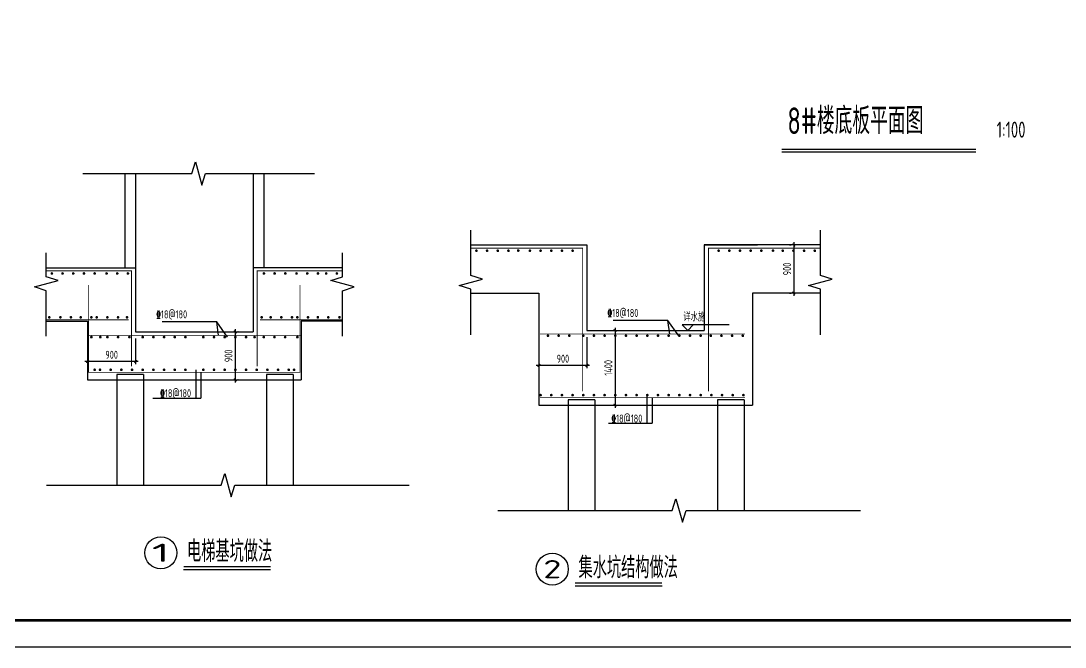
# Model space of a CAD drawing. Extents: x 627893 to 789462, y -407363 to 145317.
# Drawn here: x 666443 to 705575, y -326574 to -303129 of the extents above; entities that cross this region are included whole.
import ezdxf
from ezdxf.enums import TextEntityAlignment as Align

# ---------------------------------------------------------------- set-up
doc = ezdxf.new("R2010")
doc.units = 0
doc.header["$LTSCALE"] = 100
doc.linetypes.add('CONTINOUS', pattern=[0])
doc.layers.get('0').update_dxf_attribs({"linetype": 'CONTINUOUS'})
doc.layers.get('Defpoints').update_dxf_attribs({"linetype": 'CONTINUOUS'})
for name, color, linetype in [('AXIS', 3, 'CONTINUOUS'), ('AXIS_TEXT', 7, 'CONTINUOUS'), ('CSET', 2, 'CONTINUOUS'), ('DIM', 3, 'CONTINUOUS'), ('HATCH', 254, 'CONTINUOUS'), ('mid', 7, 'CONTINUOUS'), ('TEXT', 2, 'CONTINUOUS'), ('THICK', 6, 'CONTINUOUS'), ('THIN', 7, 'CONTINUOUS'), ('tm', 7, 'CONTINUOUS'), ('图框', 254, 'CONTINUOUS'), ('标高', 7, 'CONTINUOUS')]:
    doc.layers.add(name, color=color, linetype=linetype)
doc.layers.add('REIN', color=6, linetype='CONTINUOUS', lineweight=18)
doc.styles.add('_TCH_AXIS', font='tssdeng.shx', dxfattribs={"width": 0.7, "bigfont": 'tssdchn.shx'})
doc.styles.add('COMPLEX', font='tssdeng.shx', dxfattribs={"width": 0.7, "bigfont": 'tssdchn.shx'})
doc.styles.get("Standard").update_dxf_attribs({"font": 'tssdeng.shx', "width": 0.7, "bigfont": 'tssdchn.shx'})
doc.styles.add('TSSD_Dimension', font='Tssdeng.shx', dxfattribs={"width": 0.7, "bigfont": 'tssdchn.shx'})
doc.dimstyles.new('TSSD_50_100', dxfattribs={"dimtxt": 300, "dimasz": 100, "dimexe": 100, "dimexo": 250, "dimgap": 100, "dimtad": 1, "dimdec": 0, "dimlfac": 0.5, "dimzin": 0, "dimdsep": 46, "dimtxsty": 'TSSD_Dimension', "dimblk": 'ARCHTICK', "dimcen": 0, "dimdle": 100, "dimclrt": 7, "dimadec": 0, "dimazin": 0, "dimtfac": 1, "dimtdec": 0, "dimtix": 1, "dimtmove": 2, "dimatfit": 3, "dimfxl": 1, "dimtolj": 1, "dimtzin": 0, "dimarcsym": 0})

# ---------------------------------------------------------------- blocks, each defined once
blk = doc.blocks.new('A$C35F87531')
at = {"layer": '图框'}
blk.add_lwpolyline([(0, 0), (0, 59400), (84100, 59400), (84100, 0)], close=True, dxfattribs=at)
at = {"layer": '图框', "const_width": 100}
blk.add_lwpolyline([(2500, 1000), (83100, 1000), (83100, 58400), (2500, 58400)], close=True, dxfattribs=at)
blk = doc.blocks.new('_ArchTick')
at = {"color": 0, "linetype": 'ByBlock', "const_width": 0.4}
blk.add_lwpolyline([(-0.5, -0.5), (0.5, 0.5)], dxfattribs=at)
blk = doc.blocks.new('*D760')
at = {"layer": 'Defpoints', "color": 0}
for p in [(685854, -313318), (687654, -314718), (685854, -316027)]:
    blk.add_point(p, dxfattribs=at)
at = {"layer": 'DIM', "color": 0, "lineweight": -2}
for p, q in [((685854, -313568), (685854, -316127)), ((687654, -314968), (687654, -316127)), ((687754, -316027), (685754, -316027))]:
    blk.add_line(p, q, dxfattribs=at)
at = {"layer": 'DIM', "color": 0, "lineweight": -2, "xscale": 100, "yscale": 100, "zscale": 100, "rotation": 180}
blk.add_blockref('_ArchTick', (685854, -316027), dxfattribs=at)
at = {"layer": 'DIM', "color": 0, "lineweight": -2, "xscale": 100, "yscale": 100, "zscale": 100}
blk.add_blockref('_ArchTick', (687654, -316027), dxfattribs=at)
at = {"layer": 'DIM', "color": 7, "insert": (686754, -315777), "char_height": 300, "attachment_point": 5, "style": 'TSSD_Dimension'}
blk.add_mtext('\\A1;900', dxfattribs=at)
blk = doc.blocks.new('_AXISO')
blk.add_circle((0, 0), 0.5)
at = {"layer": 'AXIS_TEXT', "style": 'COMPLEX', "width": 1.041667}
blk.add_attdef('A', text='', height=0.56, dxfattribs=at).set_placement((-0.25, -0.28), (0.25, -0.28), align=Align.FIT)
blk = doc.blocks.new('*D761')
at = {"layer": 'Defpoints', "color": 0}
for p in [(687879, -314718), (688101, -317518), (688707, -317518)]:
    blk.add_point(p, dxfattribs=at)
at = {"layer": 'DIM', "color": 0, "lineweight": -2}
for p, q in [((688129, -314718), (688807, -314718)), ((688707, -314618), (688707, -317618)), ((688351, -317518), (688807, -317518))]:
    blk.add_line(p, q, dxfattribs=at)
at = {"layer": 'DIM', "color": 0, "lineweight": -2, "xscale": 100, "yscale": 100, "zscale": 100}
for p, rotation in [((688707, -314718), 90), ((688707, -317518), 270)]:
    blk.add_blockref('_ArchTick', p, dxfattribs=dict(at, rotation=rotation))
at = {"layer": 'DIM', "color": 7, "insert": (688457, -316118), "char_height": 300, "attachment_point": 5, "rotation": 90, "style": 'TSSD_Dimension'}
blk.add_mtext('\\A1;1400', dxfattribs=at)
blk = doc.blocks.new('*D762')
at = {"layer": 'Defpoints', "color": 0}
for p in [(695496, -311518), (695405, -313318), (695496, -313318)]:
    blk.add_point(p, dxfattribs=at)
at = {"layer": 'DIM', "color": 0, "lineweight": -2}
for p, q in [((695405, -311418), (695405, -313418)), ((695246, -311518), (695305, -311518)), ((695246, -313318), (695305, -313318))]:
    blk.add_line(p, q, dxfattribs=at)
at = {"layer": 'DIM', "color": 0, "lineweight": -2, "xscale": 100, "yscale": 100, "zscale": 100}
for p, rotation in [((695405, -311518), 90), ((695405, -313318), 270)]:
    blk.add_blockref('_ArchTick', p, dxfattribs=dict(at, rotation=rotation))
at = {"layer": 'DIM', "color": 7, "insert": (695155, -312418), "char_height": 300, "attachment_point": 5, "rotation": 90, "style": 'TSSD_Dimension'}
blk.add_mtext('\\A1;900', dxfattribs=at)
blk = doc.blocks.new('*D985')
at = {"layer": 'Defpoints', "color": 0}
for p in [(668944, -314370), (670744, -314770), (668944, -315880)]:
    blk.add_point(p, dxfattribs=at)
at = {"layer": 'DIM', "color": 0, "lineweight": -2}
for p, q in [((668944, -314620), (668944, -315980)), ((670744, -315020), (670744, -315980)), ((670844, -315880), (668844, -315880))]:
    blk.add_line(p, q, dxfattribs=at)
at = {"layer": 'DIM', "color": 0, "lineweight": -2, "xscale": 100, "yscale": 100, "zscale": 100, "rotation": 180}
blk.add_blockref('_ArchTick', (668944, -315880), dxfattribs=at)
at = {"layer": 'DIM', "color": 0, "lineweight": -2, "xscale": 100, "yscale": 100, "zscale": 100}
blk.add_blockref('_ArchTick', (670744, -315880), dxfattribs=at)
at = {"layer": 'DIM', "color": 7, "insert": (669844, -315630), "char_height": 300, "attachment_point": 5, "style": 'TSSD_Dimension'}
blk.add_mtext('\\A1;900', dxfattribs=at)
blk = doc.blocks.new('*D986')
at = {"layer": 'Defpoints', "color": 0}
for p in [(674339, -314770), (674339, -316570), (674474, -316570)]:
    blk.add_point(p, dxfattribs=at)
at = {"layer": 'DIM', "color": 0, "lineweight": -2}
for p, q in [((674474, -314670), (674474, -316670)), ((674589, -314770), (674574, -314770)), ((674589, -316570), (674574, -316570))]:
    blk.add_line(p, q, dxfattribs=at)
at = {"layer": 'DIM', "color": 0, "lineweight": -2, "xscale": 100, "yscale": 100, "zscale": 100}
for p, rotation in [((674474, -314770), 90), ((674474, -316570), 270)]:
    blk.add_blockref('_ArchTick', p, dxfattribs=dict(at, rotation=rotation))
at = {"layer": 'DIM', "color": 7, "insert": (674224, -315670), "char_height": 300, "attachment_point": 5, "rotation": 90, "style": 'TSSD_Dimension'}
blk.add_mtext('\\A1;900', dxfattribs=at)

msp = doc.modelspace()

# ---------------------------------------------------------------- linework, layer by layer
at = {"layer": 'CSET', "color": 4}
for p, q in [((672539.7, -323663.8), (675802.5, -323663.8)), ((687209.4, -324276.6), (690472.2, -324276.6))]:
    msp.add_line(p, q, dxfattribs=at)
at = {"layer": 'CSET', "color": 4, "const_width": 50}
for points in [[(672539.7, -323563.8), (675802.5, -323563.8)], [(687209.4, -324176.6), (690472.2, -324176.6)]]:
    msp.add_lwpolyline(points, dxfattribs=at)
at = {"layer": 'HATCH'}
for p, q in [((670344, -308843.2), (670344, -312370.5)), ((670744, -308843.2), (670744, -314770.5)), ((675144, -308843.2), (675144, -314770.5)), ((675544, -308843.2), (675544, -312370.5)), ((683305.4, -311518), (687653.8, -311518)), ((687653.8, -311518), (687653.8, -314718)), ((692053.8, -311518), (692053.8, -314718)), ((692053.8, -311518), (694052.2, -311518)), ((696402.3, -311518), (692053.8, -311518)), ((667395.6, -312370.5), (670744, -312370.5)), ((678492.4, -312370.5), (675144, -312370.5)), ((683305.4, -313318), (685853.8, -313318)), ((685853.8, -313318), (685853.8, -317518)), ((696402.3, -313318), (693853.8, -313318)), ((693853.8, -313318), (693853.8, -317518)), ((667395.6, -314370.5), (668944, -314370.5)), ((668944, -314370.5), (668944, -316570.5)), ((678492.4, -314370.5), (676944, -314370.5)), ((676944, -314370.5), (676944, -316570.5)), ((670744, -314770.5), (675144, -314770.5)), ((687653.8, -314718), (692053.8, -314718)), ((668944, -316570.5), (676944, -316570.5)), ((670041.4, -316370.5), (670041.4, -320513.9)), ((671041.4, -316370.5), (670041.4, -316370.5)), ((671041.4, -316370.5), (671041.4, -320513.9)), ((675641.4, -316370.5), (675641.4, -320513.9)), ((676641.4, -316370.5), (675641.4, -316370.5)), ((676641.4, -316370.5), (676641.4, -320513.9)), ((686951.2, -317318), (686951.2, -321461.4)), ((687951.2, -317318), (686951.2, -317318)), ((687951.2, -317318), (687951.2, -321461.4)), ((693551.2, -317318), (692551.2, -317318)), ((692551.2, -317318), (692551.2, -321461.4)), ((693551.2, -317318), (693551.2, -321461.4)), ((685853.8, -317518), (693853.8, -317518))]:
    msp.add_line(p, q, dxfattribs=at)
at = {"layer": 'mid'}
for p, q in [((673782.8, -314397.4), (671732, -314397.4)), ((674183, -314969.1), (673782.8, -314397.4)), ((673850, -314904.8), (673782.8, -314397.4)), ((690692.7, -314345), (688641.9, -314345)), ((691092.9, -314916.6), (690692.7, -314345)), ((690759.9, -314852.3), (690692.7, -314345)), ((672993.7, -316189.8), (672993.7, -317248.1)), ((673191.8, -316279.8), (673191.8, -317248.1)), ((671384.7, -317248.1), (673191.8, -317248.1)), ((689903.6, -317137.3), (689903.6, -318195.6)), ((690101.7, -317227.3), (690101.7, -318195.6)), ((688466.1, -318195.6), (690101.7, -318195.6))]:
    msp.add_line(p, q, dxfattribs=at)
at = {"layer": 'REIN', "const_width": 30}
for points in [[(683305.4, -311636.2), (687498.2, -311636.2), (687498.2, -317004.5)], [(696402.3, -311636.2), (692209.5, -311636.2), (692209.5, -317004.5)], [(667395.6, -312488.6), (670588.3, -312488.6), (670588.3, -316057)], [(678492.4, -312488.6), (675299.6, -312488.6), (675299.6, -316057)], [(672944, -316287.4), (668983.2, -316287.4), (668983.2, -313017.1)], [(672944, -316287.4), (676904.8, -316287.4), (676904.8, -313017.1)], [(670486.4, -314321.4), (667395.6, -314321.4)], [(675401.6, -314321.4), (678492.4, -314321.4)], [(676953.5, -314904.8), (668983.2, -314904.8)], [(693578.6, -314852.3), (685893, -314852.3)], [(693578.6, -317234.9), (685893, -317234.9)]]:
    msp.add_lwpolyline(points, dxfattribs=at)
at = {"layer": 'REIN', "const_width": 50}
for points in [[(683539.1, -311733.6, 1), (683489.1, -311733.6, 1)], [(683939.1, -311733.6, 1), (683889.1, -311733.6, 1)], [(684339.1, -311733.6, 1), (684289.1, -311733.6, 1)], [(684739.1, -311733.6, 1), (684689.1, -311733.6, 1)], [(685105.8, -311728.3, 1), (685055.8, -311728.3, 1)], [(685542.9, -311733.6, 1), (685492.9, -311733.6, 1)], [(685942.9, -311733.6, 1), (685892.9, -311733.6, 1)], [(686342.9, -311733.6, 1), (686292.9, -311733.6, 1)], [(686742.9, -311733.6, 1), (686692.9, -311733.6, 1)], [(687142.9, -311733.6, 1), (687092.9, -311733.6, 1)], [(692564.8, -311733.6, -1), (692614.8, -311733.6, -1)], [(692964.8, -311733.6, -1), (693014.8, -311733.6, -1)], [(693364.8, -311733.6, -1), (693414.8, -311733.6, -1)], [(693764.8, -311733.6, -1), (693814.8, -311733.6, -1)], [(694164.8, -311733.6, -1), (694214.8, -311733.6, -1)], [(694601.9, -311728.3, -1), (694651.9, -311728.3, -1)], [(694968.6, -311733.6, -1), (695018.6, -311733.6, -1)], [(695368.6, -311733.6, -1), (695418.6, -311733.6, -1)], [(695768.6, -311733.6, -1), (695818.6, -311733.6, -1)], [(696168.6, -311733.6, -1), (696218.6, -311733.6, -1)], [(667629.2, -312586.1, 1), (667579.2, -312586.1, 1)], [(668029.2, -312586.1, 1), (667979.2, -312586.1, 1)], [(668429.2, -312586.1, 1), (668379.2, -312586.1, 1)], [(668829.2, -312586.1, 1), (668779.2, -312586.1, 1)], [(668833, -312586.1, 1), (668783, -312586.1, 1)], [(669233, -312586.1, 1), (669183, -312586.1, 1)], [(669679.2, -312586.1, 1), (669629.2, -312586.1, 1)], [(670079.2, -312586.1, 1), (670029.2, -312586.1, 1)], [(670479.2, -312586.1, 1), (670429.2, -312586.1, 1)], [(675527.3, -312586.1, -1), (675577.3, -312586.1, -1)], [(675927.3, -312586.1, -1), (675977.3, -312586.1, -1)], [(676327.3, -312586.1, -1), (676377.3, -312586.1, -1)], [(676747.4, -312586.1, -1), (676797.4, -312586.1, -1)], [(677147.4, -312586.1, -1), (677197.4, -312586.1, -1)], [(677151.2, -312586.1, -1), (677201.2, -312586.1, -1)], [(677551.2, -312586.1, -1), (677601.2, -312586.1, -1)], [(677858.7, -312586.1, -1), (677908.7, -312586.1, -1)], [(678258.7, -312586.1, -1), (678308.7, -312586.1, -1)], [(667530.5, -314227, -1), (667480.5, -314227, -1)], [(667951.6, -314227, -1), (667901.6, -314227, -1)], [(668342, -314227, -1), (668292, -314227, -1)], [(668711.4, -314227, -1), (668661.4, -314227, -1)], [(669111.4, -314227, -1), (669061.4, -314227, -1)], [(669311.4, -314227, -1), (669261.4, -314227, -1)], [(669711.4, -314227, -1), (669661.4, -314227, -1)], [(670111.4, -314227, -1), (670061.4, -314227, -1)], [(670447.5, -314227, -1), (670397.5, -314227, -1)], [(675440.5, -314227, 1), (675490.5, -314227, 1)], [(675776.6, -314227, 1), (675826.6, -314227, 1)], [(676176.6, -314227, 1), (676226.6, -314227, 1)], [(676576.6, -314227, 1), (676626.6, -314227, 1)], [(676776.6, -314227, 1), (676826.6, -314227, 1)], [(677176.6, -314227, 1), (677226.6, -314227, 1)], [(677545.9, -314227, 1), (677595.9, -314227, 1)], [(677936.4, -314227, 1), (677986.4, -314227, 1)], [(678357.5, -314227, 1), (678407.5, -314227, 1)], [(669109.1, -314969.8, 1), (669059.1, -314969.8, 1)], [(669445, -314969.8, 1), (669395, -314969.8, 1)], [(669709.1, -314969.8, 1), (669659.1, -314969.8, 1)], [(670109.1, -314969.8, 1), (670059.1, -314969.8, 1)], [(670534, -314969.8, 1), (670484, -314969.8, 1)], [(671033, -314969.8, 1), (670983, -314969.8, 1)], [(671433, -314969.8, 1), (671383, -314969.8, 1)], [(671833, -314969.8, 1), (671783, -314969.8, 1)], [(672233, -314969.8, 1), (672183, -314969.8, 1)], [(672633, -314969.8, 1), (672583, -314969.8, 1)], [(673254.9, -314969.8, -1), (673304.9, -314969.8, -1)], [(673654.9, -314969.8, -1), (673704.9, -314969.8, -1)], [(674054.9, -314969.8, -1), (674104.9, -314969.8, -1)], [(674454.9, -314969.8, -1), (674504.9, -314969.8, -1)], [(674854.9, -314969.8, -1), (674904.9, -314969.8, -1)], [(675175.1, -314969.8, -1), (675225.1, -314969.8, -1)], [(675520.6, -314969.8, -1), (675570.6, -314969.8, -1)], [(675920.6, -314969.8, -1), (675970.6, -314969.8, -1)], [(676320.6, -314969.8, -1), (676370.6, -314969.8, -1)], [(676778.9, -314969.8, -1), (676828.9, -314969.8, -1)], [(686218.9, -314917.3, 1), (686168.9, -314917.3, 1)], [(686618.9, -314917.3, 1), (686568.9, -314917.3, 1)], [(687018.9, -314917.3, 1), (686968.9, -314917.3, 1)], [(687542.9, -314917.3, 1), (687492.9, -314917.3, 1)], [(687942.9, -314917.3, 1), (687892.9, -314917.3, 1)], [(688342.9, -314917.3, 1), (688292.9, -314917.3, 1)], [(688742.9, -314917.3, 1), (688692.9, -314917.3, 1)], [(689142.9, -314917.3, 1), (689092.9, -314917.3, 1)], [(689542.9, -314917.3, 1), (689492.9, -314917.3, 1)], [(689942.9, -314917.3, 1), (689892.9, -314917.3, 1)], [(690342.9, -314917.3, 1), (690292.9, -314917.3, 1)], [(690742.9, -314917.3, 1), (690692.9, -314917.3, 1)], [(691142.9, -314917.3, 1), (691092.9, -314917.3, 1)], [(691542.9, -314917.3, 1), (691492.9, -314917.3, 1)], [(691942.9, -314917.3, 1), (691892.9, -314917.3, 1)], [(692320.9, -314917.3, 1), (692270.9, -314917.3, 1)], [(692720.9, -314917.3, 1), (692670.9, -314917.3, 1)], [(693120.9, -314917.3, 1), (693070.9, -314917.3, 1)], [(693520.9, -314917.3, 1), (693470.9, -314917.3, 1)], [(669233, -316192.9, -1), (669183, -316192.9, -1)], [(669433, -316192.9, -1), (669383, -316192.9, -1)], [(669833, -316192.9, -1), (669783, -316192.9, -1)], [(670233, -316192.9, -1), (670183, -316192.9, -1)], [(670633, -316192.9, -1), (670583, -316192.9, -1)], [(671033, -316192.9, -1), (670983, -316192.9, -1)], [(671433, -316192.9, -1), (671383, -316192.9, -1)], [(671833, -316192.9, -1), (671783, -316192.9, -1)], [(672233, -316192.9, -1), (672183, -316192.9, -1)], [(672633, -316192.9, -1), (672583, -316192.9, -1)], [(673254.9, -316192.9, 1), (673304.9, -316192.9, 1)], [(673654.9, -316192.9, 1), (673704.9, -316192.9, 1)], [(674054.9, -316192.9, 1), (674104.9, -316192.9, 1)], [(674454.9, -316192.9, 1), (674504.9, -316192.9, 1)], [(674854.9, -316192.9, 1), (674904.9, -316192.9, 1)], [(675254.9, -316192.9, 1), (675304.9, -316192.9, 1)], [(675654.9, -316192.9, 1), (675704.9, -316192.9, 1)], [(676054.9, -316192.9, 1), (676104.9, -316192.9, 1)], [(676454.9, -316192.9, 1), (676504.9, -316192.9, 1)], [(676654.9, -316192.9, 1), (676704.9, -316192.9, 1)], [(685942.9, -317140.5, -1), (685892.9, -317140.5, -1)], [(686342.9, -317140.5, -1), (686292.9, -317140.5, -1)], [(686742.9, -317140.5, -1), (686692.9, -317140.5, -1)], [(687142.9, -317140.5, -1), (687092.9, -317140.5, -1)], [(687542.9, -317140.5, -1), (687492.9, -317140.5, -1)], [(687942.9, -317140.5, -1), (687892.9, -317140.5, -1)], [(688342.9, -317140.5, -1), (688292.9, -317140.5, -1)], [(688742.9, -317140.5, -1), (688692.9, -317140.5, -1)], [(689142.9, -317140.5, -1), (689092.9, -317140.5, -1)], [(689542.9, -317140.5, -1), (689492.9, -317140.5, -1)], [(689942.9, -317140.5, -1), (689892.9, -317140.5, -1)], [(690342.9, -317140.5, -1), (690292.9, -317140.5, -1)], [(690742.9, -317140.5, -1), (690692.9, -317140.5, -1)], [(691142.9, -317140.5, -1), (691092.9, -317140.5, -1)], [(691542.9, -317140.5, -1), (691492.9, -317140.5, -1)], [(691942.9, -317140.5, -1), (691892.9, -317140.5, -1)], [(692342.9, -317140.5, -1), (692292.9, -317140.5, -1)], [(692742.9, -317140.5, -1), (692692.9, -317140.5, -1)], [(693142.9, -317140.5, -1), (693092.9, -317140.5, -1)], [(693542.9, -317140.5, -1), (693492.9, -317140.5, -1)]]:
    msp.add_lwpolyline(points, format="xyb", close=True, dxfattribs=at)
at = {"layer": 'THICK', "const_width": 50}
msp.add_lwpolyline([(694954.5, -307931.6), (702232.3, -307931.6)], dxfattribs=at)
at = {"layer": 'THIN'}
for points in [[(694954.5, -308031.4), (702232.3, -308031.4)], [(668768.5, -308843.2), (672846.4, -308843.2), (672986.4, -308403.2), (673226.4, -309283.2), (673366.4, -308843.2), (677444.2, -308843.2)], [(683305.4, -314878), (683305.4, -313178), (682865.4, -313038), (683745.4, -312798), (683305.4, -312658), (683305.4, -310958)], [(696402.3, -314878), (696402.3, -313178), (695962.3, -313038), (696842.3, -312798), (696402.3, -312658), (696402.3, -310958)], [(667395.6, -314930.5), (667395.6, -313230.5), (666955.6, -313090.5), (667835.6, -312850.5), (667395.6, -312710.5), (667395.6, -311810.5)], [(678492.4, -314930.5), (678492.4, -313230.5), (678932.4, -313090.5), (678052.4, -312850.5), (678492.4, -312710.5), (678492.4, -311810.5)], [(667406.2, -320513.9), (673942.3, -320513.9), (674082.3, -320073.9), (674322.3, -320953.9), (674462.3, -320513.9), (680998.4, -320513.9)], [(684316.1, -321461.4), (690852.2, -321461.4), (690992.2, -321021.4), (691232.2, -321901.4), (691372.2, -321461.4), (697908.3, -321461.4)]]:
    msp.add_lwpolyline(points, dxfattribs=at)
at = {"layer": 'tm', "linetype": 'CONTINOUS'}
msp.add_lwpolyline([(692987.4, -314508), (691222, -314508), (691432, -314718), (691642, -314508)], dxfattribs=at)

# ---------------------------------------------------------------- block references
at = {"layer": 'AXIS'}
ref = msp.add_blockref('_AXISO', (671687.3, -323042.9), dxfattribs=dict(at, xscale=1200, yscale=1200, zscale=1200))
ref.add_attrib('A', '1', dxfattribs={"layer": 'AXIS_TEXT', "height": 678.8, "style": '_TCH_AXIS', "width": 5.2}).set_placement((671347.8, -323382.4), (672026.7, -323382.4), align=Align.FIT)
ref = msp.add_blockref('_AXISO', (686357, -323655.7), dxfattribs=dict(at, xscale=1200, yscale=1200, zscale=1200))
ref.add_attrib('A', '2', dxfattribs={"layer": 'AXIS_TEXT', "height": 678.8, "style": '_TCH_AXIS', "width": 1.857143}).set_placement((686017.5, -323995.1), (686696.4, -323995.1), align=Align.FIT)
at = {"layer": '图框'}
msp.add_blockref('A$C35F87531', (657905.8, -326574.4), dxfattribs=at)

# ---------------------------------------------------------------- texts
at = {"layer": 'mid', "width": 0.7}
for p in [(672093.4, -314117.1), (689003.2, -314064.6), (672240.7, -317070.1), (689150.6, -318017.7)]:
    msp.add_text('%%13218@180', height=300, dxfattribs=at).set_placement(p, align=Align.MIDDLE_CENTER)
at = {"layer": 'TEXT', "width": 0.7}
for s, height, p in [('8#楼底板平面图', 1000, (695167, -307667.5)), ('1:100', 600, (703010.4, -307680.5))]:
    msp.add_text(s, height=height, dxfattribs=at).set_placement(p, align=Align.BOTTOM_LEFT)
for s, p in [('电梯基坑做法', (672669.4, -323383.4)), ('集水坑结构做法', (687339.1, -323996.2))]:
    msp.add_text(s, height=800, dxfattribs=at).set_placement(p)
at = {"layer": '标高', "width": 0.7}
msp.add_text('详水施', height=300, dxfattribs=at).set_placement((691266.8, -314374.5))

# ---------------------------------------------------------------- dimensions: what is measured, and where the dimension line sits
at = {"layer": 'DIM'}
for base, p1, p2, picture, middle in [((695404.8, -313318), (695496.2, -311518), (695496.2, -313318), '*D762', (695154.8, -312418)), ((674474.3, -316570.5), (674338.6, -314770.5), (674338.6, -316570.5), '*D986', (674224.3, -315670.5)), ((688707.3, -317518), (687879.2, -314718), (688100.8, -317518), '*D761', (688457.3, -316118))]:
    dim = msp.add_linear_dim(base=base, p1=p1, p2=p2, angle=90, dimstyle='TSSD_50_100', dxfattribs=at)
    dim.commit()
    dim.dimension.update_dxf_attribs({"geometry": picture, "text_midpoint": middle})
for base, p1, p2, picture, middle in [((685853.8, -316027.1), (687653.8, -314718), (685853.8, -313318), '*D760', (686753.8, -315777.1)), ((668944, -315879.6), (670744, -314770.5), (668944, -314370.5), '*D985', (669844, -315629.6))]:
    dim = msp.add_linear_dim(base=base, p1=p1, p2=p2, dimstyle='TSSD_50_100', dxfattribs=at)
    dim.commit()
    dim.dimension.update_dxf_attribs({"geometry": picture, "text_midpoint": middle})

doc.saveas('drawing.dxf')
